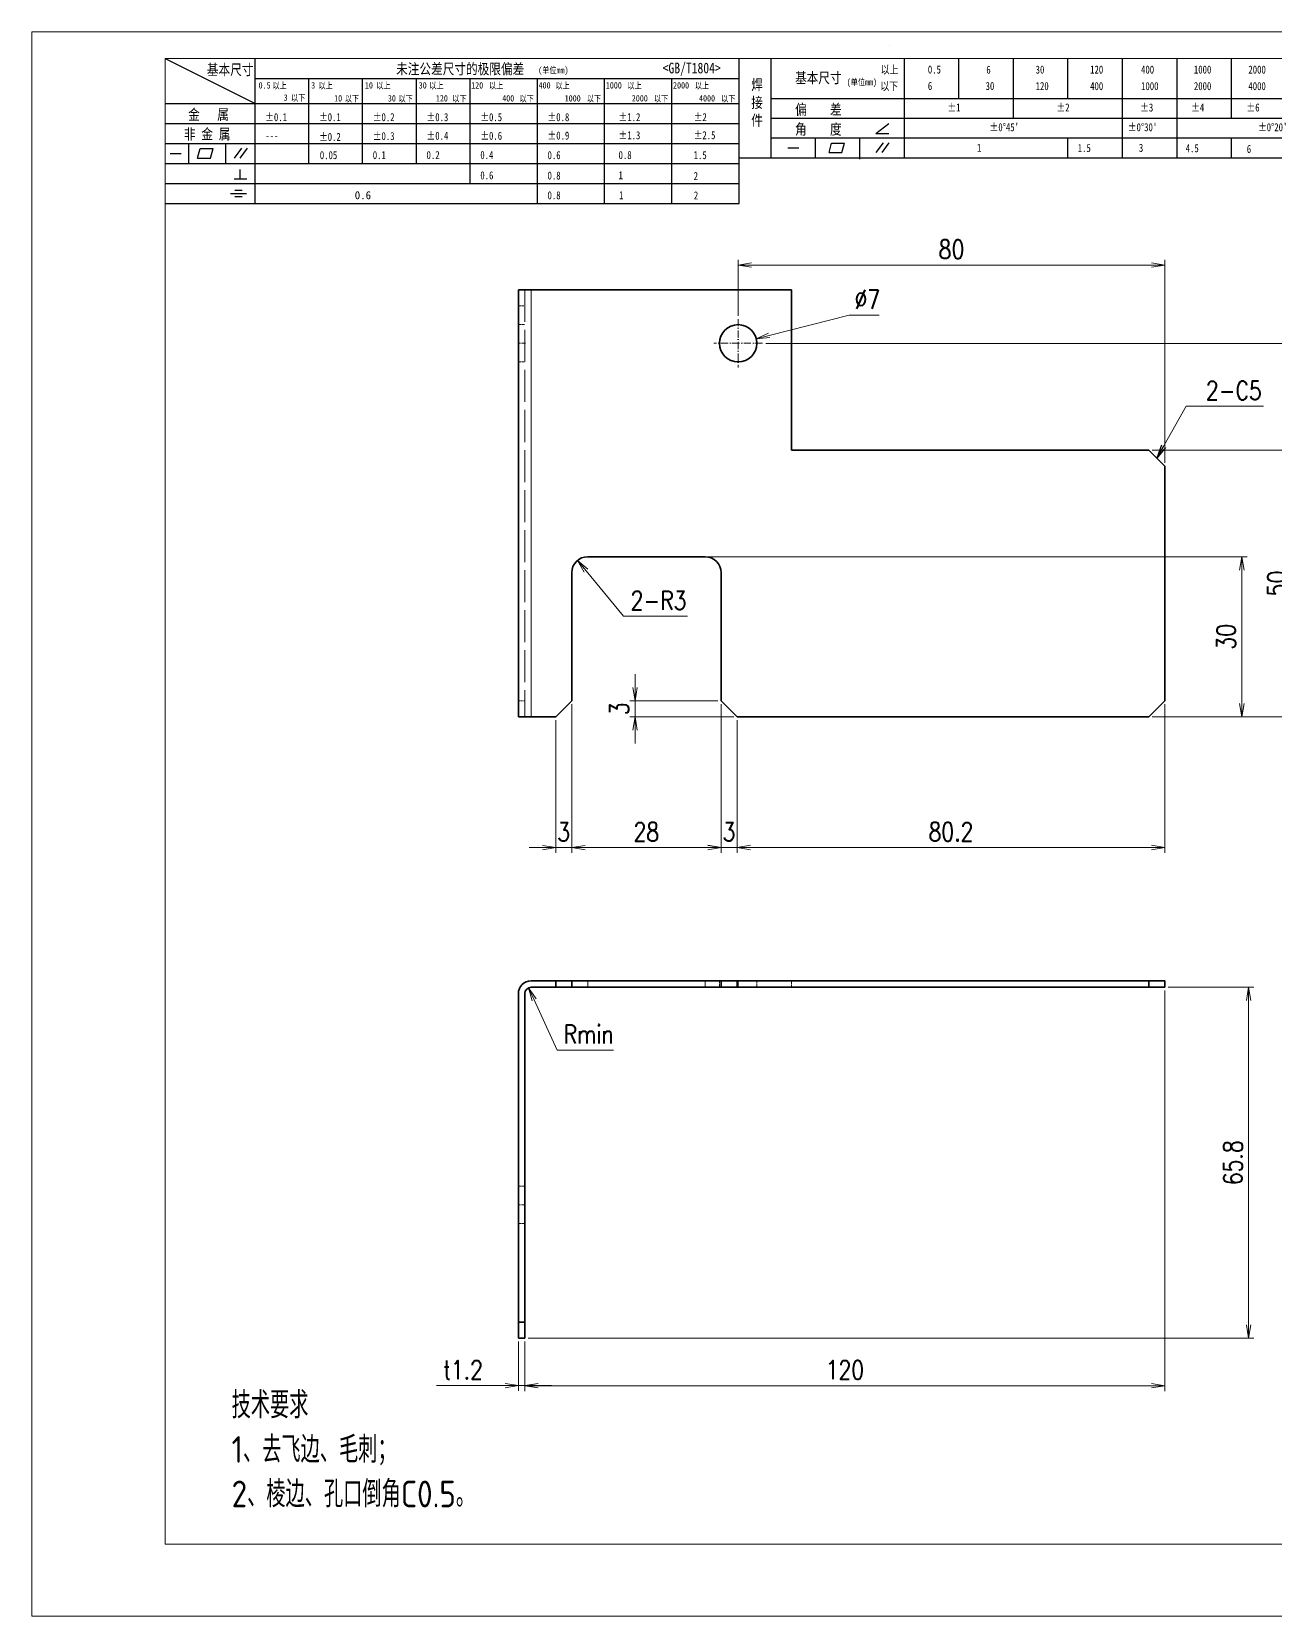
# Model space of a CAD drawing. Header units: millimetres. Extents: x 1333 to 70140, y -42879 to -5704.
# Drawn here: x 69720.3 to 69953.4, y -26173.4 to -25876.4 of the extents above; entities that cross this region are included whole.
import ezdxf

# ---------------------------------------------------------------- set-up
doc = ezdxf.new("R2010")
doc.units = ezdxf.units.MM
doc.header["$LTSCALE"] = 0.5
for name, pattern in [('AM_ISO02W050x2', [3.75, 3, -0.75]), ('AM_ISO08W050x2', [9, 6, -0.75, 1.5, -0.75]), ('DASHDOT', [18.5, 12, -3, 0.5, -3]), ('DASHED', [15, 12, -3])]:
    doc.linetypes.add(name, pattern=pattern)
for name, color, linetype, lineweight in [('CENTER', 2, 'AM_ISO08W050x2', 15), ('HIDDEN', 1, 'AM_ISO02W050x2', 18), ('图框', 7, 'Continuous', 18), ('标注线', 3, 'Continuous', 18), ('粗实线', 7, 'Continuous', 35), ('细实线', 3, 'Continuous', 18)]:
    doc.layers.add(name, color=color, linetype=linetype, lineweight=lineweight)
doc.layers.add('图\\M+19E79\\M+195B6\\M+18E9A', color=7, linetype='Continuous')
doc.layers.add('打印', color=7, linetype='Continuous', lineweight=15, plot=False)
doc.layers.add('打印-禁用', color=7, linetype='Continuous', lineweight=15, plot=False)
doc.styles.add('DIM', font='romans.shx', dxfattribs={"width": 0.8, "bigfont": 'bigfont.shx'})
doc.styles.add('国标', font='simfang.ttf', dxfattribs={"width": 0.8})
doc.styles.add('机械长仿宋', font='gbenor.shx', dxfattribs={"height": 1, "bigfont": 'gbcbig.shx'})
doc.dimstyles.new('DEH 1-1', dxfattribs={"dimtxt": 3.5, "dimasz": 2.5, "dimexe": 1, "dimexo": 0.625, "dimgap": 1.2, "dimtad": 1, "dimtoh": 1, "dimdsep": 46, "dimtxsty": 'DIM', "dimblk": 'OPEN', "dimcen": 0, "dimclrd": 8, "dimclre": 8, "dimclrt": 2, "dimazin": 2, "dimtfac": 0.5, "dimtmove": 0, "dimatfit": 3, "dimldrblk": 'OPEN', "dimfxl": 0, "dimtolj": 2, "dimlwd": 18, "dimlwe": 18, "dimarcsym": 0})
doc.dimstyles.new('DEH 1-1$0', dxfattribs={"dimtxt": 3.5, "dimasz": 2.5, "dimexe": 1, "dimexo": 0.625, "dimgap": 1.2, "dimtad": 1, "dimzin": 9, "dimdsep": 46, "dimtxsty": 'DIM', "dimblk": 'OPEN', "dimcen": 0, "dimclrd": 8, "dimclre": 8, "dimclrt": 2, "dimazin": 2, "dimtfac": 0.5, "dimtmove": 0, "dimatfit": 3, "dimldrblk": 'OPEN', "dimfxl": 0, "dimtolj": 2, "dimlwd": 18, "dimlwe": 18, "dimarcsym": 0})
doc.dimstyles.new('DEH 1-1$3', dxfattribs={"dimtxt": 3.5, "dimasz": 2.5, "dimexe": 1, "dimexo": 0.625, "dimgap": 1.2, "dimtad": 1, "dimtoh": 1, "dimdsep": 46, "dimtxsty": 'DIM', "dimblk": 'OPEN', "dimcen": 0, "dimclrd": 8, "dimclre": 8, "dimclrt": 2, "dimazin": 2, "dimtfac": 0.5, "dimtofl": 0, "dimtmove": 0, "dimatfit": 3, "dimldrblk": 'OPEN', "dimfxl": 0, "dimtolj": 2, "dimlwd": 18, "dimlwe": 18, "dimarcsym": 0})
doc.dimstyles.new('DEH 1-1$4', dxfattribs={"dimtxt": 3.5, "dimasz": 2.5, "dimexe": 1, "dimexo": 0.625, "dimgap": 1.2, "dimtad": 1, "dimtoh": 1, "dimdsep": 46, "dimtxsty": 'DIM', "dimblk": 'OPEN', "dimcen": 0, "dimclrd": 8, "dimclre": 8, "dimclrt": 2, "dimazin": 2, "dimtfac": 0.5, "dimtofl": 0, "dimtmove": 0, "dimatfit": 3, "dimldrblk": 'OPEN', "dimfxl": 0, "dimtolj": 2, "dimlwd": 18, "dimlwe": 18, "dimarcsym": 0})

# ---------------------------------------------------------------- blocks, each defined once
blk = doc.blocks.new('GZDEH零件A3图框V01版')
at = {"layer": '图\\M+19E79\\M+195B6\\M+18E9A', "color": 9}
for p, q in [((2882.490330306904, -1554.461159347744), (2899.370330306905, -1562.921159347744)), ((2899.370330306905, -1581.671159347744), (2899.370330306905, -1554.461159347744)), ((2990.090330306906, -1581.671159347744), (2990.090330306903, -1554.461159347744)), ((2996.08630198659, -1573.080589889736), (2996.08630198659, -1554.461159347743)), ((3021.086271469012, -1561.980568527431), (3021.086271469012, -1554.461159347744)), ((3031.308500472922, -1561.980568527431), (3031.308500472918, -1554.461159347744)), ((3041.530759994403, -1561.980568527431), (3041.530759994403, -1554.461159347744)), ((3051.752958480731, -1561.980568527431), (3051.752958480731, -1554.461159347744)), ((3061.975218002219, -1561.980568527431), (3061.975218002215, -1554.461159347744)), ((3072.197416488543, -1561.980568527431), (3072.197416488543, -1554.461159347744)), ((3082.419645492449, -1561.980568527431), (3082.419645492449, -1554.461159347744)), ((2899.370330306905, -1558.241159347744), (2990.090330306903, -1558.241159347744)), ((2909.450330306903, -1574.171159347744), (2909.450330306903, -1558.241159347744)), ((2919.530330306905, -1574.171159347744), (2919.530330306905, -1558.241159347744)), ((2929.610330306907, -1574.171159347744), (2929.610330306907, -1558.241159347744)), ((2939.690330306905, -1577.921159347744), (2939.690330306905, -1558.241159347744)), ((2952.290330306907, -1581.671159347744), (2952.290330306907, -1558.241159347744)), ((2964.890330306906, -1581.671159347744), (2964.890330306906, -1558.241159347744)), ((2977.490330306904, -1581.671159347744), (2977.490330306904, -1558.241159347744)), ((2996.08630198659, -1561.980568527431), (3113.08630198659, -1561.980568527431)), ((3021.086271469012, -1573.080589889736), (3021.086271469012, -1561.980568527431)), ((3041.530759994403, -1565.680580734463), (3041.530759994403, -1561.980568527431)), ((3061.975218002219, -1573.080589889736), (3061.975218002219, -1561.980568527431)), ((3072.197416488547, -1573.080589889736), (3072.197416488547, -1561.980568527431)), ((3082.419645492449, -1565.680580734463), (3082.419645492449, -1561.980568527431)), ((2882.490330306904, -1562.921159347744), (2990.090330306903, -1562.921159347744)), ((2882.490330306904, -1566.671159347744), (2990.090330306903, -1566.671159347744)), ((2996.08630198659, -1565.680580734463), (3113.086301986594, -1565.680580734463)), ((3015.753751937762, -1568.514123081417), (3018.149931136981, -1566.658302902431)), ((2882.490330306904, -1570.421159347744), (2990.090330306903, -1570.421159347744)), ((2886.918563252901, -1574.121171554775), (2886.918563252901, -1570.421159347744)), ((2893.912891968997, -1574.121171554775), (2893.912891968997, -1570.421159347744)), ((2996.08630198659, -1569.380592941494), (3113.086301986594, -1569.380592941494)), ((3004.419645492449, -1573.080589889736), (3004.419645492449, -1569.380592941494)), ((3006.971159164324, -1572.11718088314), (3007.449308578387, -1570.332756876202)), ((3007.449308578387, -1570.332756876202), (3009.864347640887, -1570.332756876202)), ((3009.386167709246, -1572.11718088314), (3009.864347640887, -1570.332756876202)), ((3012.752958480731, -1573.080589889736), (3012.752958480731, -1569.380592941494)), ((3015.753751937762, -1568.514123081417), (3018.149931136981, -1568.514123081417)), ((3015.810117904559, -1572.11718088314), (3017.147520248309, -1570.26137578413)), ((3016.892667953387, -1572.11718088314), (3018.230070297137, -1570.26137578413)), ((3051.752958480734, -1573.080589889736), (3051.752958480734, -1569.380592941494)), ((3082.419645492453, -1573.080589889736), (3082.419645492453, -1569.48058378622)), ((2883.429769869643, -1572.27116545126), (2885.487844820815, -1572.27116545126)), ((2888.589871750057, -1573.157762130947), (2889.068021164119, -1571.373338302822)), ((2888.589871750057, -1573.157762130947), (2891.004880294979, -1573.157762130947)), ((2889.068021164119, -1571.373338302822), (2891.483060226619, -1571.373338302822)), ((2891.004880294979, -1573.157762130947), (2891.483060226619, -1571.373338302822)), ((2895.516172780608, -1573.157762130947), (2896.853575124358, -1571.301957687588)), ((2896.598722829436, -1573.157762130947), (2897.936125173186, -1571.301957687588)), ((2990.090330306903, -1573.080589889736), (3113.08630198659, -1573.080589889736)), ((2999.262357894793, -1571.23058390543), (3001.320432845965, -1571.23058390543)), ((3006.971159164324, -1572.11718088314), (3009.386167709246, -1572.11718088314)), ((3012.752958480731, -1573.330040886254), (3012.752958480731, -1573.080589889736)), ((2882.490330306904, -1574.171159347744), (2990.090330306903, -1574.171159347744)), ((2895.417608032443, -1577.054102285479), (2897.813787231662, -1577.054102285479)), ((2896.583471069553, -1577.054102285479), (2896.583471069553, -1575.281504018877)), ((2882.490330306904, -1577.921159347744), (2990.090330306903, -1577.921159347744)), ((2894.78710928233, -1579.77116545126), (2897.773132231549, -1579.77116545126)), ((2895.57226553233, -1579.171159347744), (2896.916595366314, -1579.171159347744)), ((2882.490330306904, -1581.671159347744), (2990.090330306903, -1581.671159347744)), ((2895.57226553233, -1580.371156295986), (2896.928466704205, -1580.371156295986))]:
    blk.add_line(p, q, dxfattribs=at)
at = {"layer": '图框', "linetype": 'Continuous'}
for p, q in [((3272.490324539587, -1554.461156457251), (2882.49032453958, -1554.46115645725)), ((2882.490330306904, -1554.461159347744), (2882.49032453958, -1832.961156457251)), ((2882.49032453958, -1832.961156457249), (3272.490324539587, -1832.961156457249))]:
    blk.add_line(p, q, dxfattribs=at)
at = {"layer": '打印-禁用', "linetype": 'Continuous'}
for p, q in [((2857.490324539584, -1549.461156354629), (2857.490324466406, -1846.461156354625)), ((3277.490324539584, -1549.461156457251), (2857.490324539584, -1549.461156354629)), ((2857.49032453958, -1846.461156354625), (3277.490324539584, -1846.461156457247))]:
    blk.add_line(p, q, dxfattribs=at)
at = {"layer": '图\\M+19E79\\M+195B6\\M+18E9A', "color": 9, "style": '国标', "width": 0.8}
for s, height, p in [('基本尺寸', 2, (2890.328815306351, -1557.582267726211)), ('未注公差尺寸的极限偏差', 2, (2925.811060702104, -1557.438977404649)), ('<GB/T1804>', 2, (2975.775935913662, -1557.26717644069)), ('以上', 1.5, (3016.641050958784, -1557.33491820865)), ('0.5', 1.5, (3025.487387982121, -1557.302250930815)), ('6', 1.5, (3036.448101288424, -1557.336222590508)), ('30', 1.5, (3045.691308758316, -1557.312654536691)), ('120', 1.5, (3055.913507244644, -1557.312654536691)), ('400', 1.5, (3065.456107331407, -1557.312654536691)), ('1000', 1.5, (3075.359882652767, -1557.312654536691)), ('2000', 1.5, (3085.573410532586, -1557.312654536691)), ('30', 1.2, (2930.044620542958, -1560.112837572991)), ('基本尺寸', 2, (3000.597403151049, -1559.097534617712)), ('以下', 1.5, (3016.580386452904, -1560.429123820334)), ('6', 1.5, (3025.487387982121, -1560.377374610819)), ('30', 1.5, (3036.310782136254, -1560.387987805075)), ('120', 1.5, (3045.691308758316, -1560.405555341552)), ('400', 1.5, (3055.913507244644, -1560.405555341552)), ('1000', 1.5, (3065.456107331407, -1560.405555341552)), ('2000', 1.5, (3075.359882652767, -1560.405555341552)), ('4000', 1.5, (3085.573410532586, -1560.405555341552)), ('金   属', 2, (2886.82359571919, -1565.983459634282)), ('±0.1', 1.5, (2901.271906840968, -1566.228011083935)), ('±0.1', 1.5, (2911.35190684097, -1566.228011083935)), ('±0.2', 1.5, (2921.431906840968, -1566.228011083935)), ('±0.3', 1.5, (2931.511906840969, -1566.228011083935)), ('±0.5', 1.5, (2941.591906840968, -1566.228011083935)), ('±0.8', 1.5, (2954.191906840966, -1566.228011083935)), ('±1.2', 1.5, (2967.508654515517, -1566.228011083935)), ('±2', 1.5, (2981.583647392534, -1566.228011083936)), ('偏    差', 2, (3000.597403151049, -1565.042868813968)), ('±1', 1.5, (3029.161515621618, -1564.417240535743)), ('±2', 1.5, (3049.60597362943, -1564.417240535742)), ('±3', 1.5, (3065.295146441778, -1564.417240535742)), ('±4', 1.5, (3074.850449363286, -1564.417240535742)), ('±6', 1.5, (3085.221904320748, -1564.417240535742)), ('非 金 属', 2, (2886.022692051771, -1569.64605046383)), ('±0.3', 1.5, (2921.431906840971, -1569.772852963601)), ('±0.4', 1.5, (2931.511906840969, -1569.712916373081)), ('±0.6', 1.5, (2941.591906840968, -1569.711209063033)), ('±0.9', 1.5, (2954.19190684097, -1569.678931492766)), ('±1.3', 1.5, (2967.508654515517, -1569.621838925283)), ('±2.5', 1.5, (2981.583647392534, -1569.608232724738)), ('角    度', 2, (3000.597403151049, -1568.742881020999)), ("±0%%D45'", 1.5, (3037.064808292693, -1568.117252742774)), ("±0%%D30'", 1.5, (3062.97965333924, -1568.117252742774)), ("±0%%D20'", 1.5, (3087.375527735898, -1568.117252742774)), ('---', 1.5, (2901.271906840968, -1569.650728762227)), ('±0.2', 1.5, (2911.35190684097, -1569.922207490577)), ('1', 1.5, (3034.690896366603, -1571.977227620833)), ('1.5', 1.5, (3053.586160038481, -1572.012352399581)), ('3', 1.5, (3065.052529667388, -1571.978684910486)), ('4.5', 1.5, (3073.823769901763, -1572.051168808343)), ('6', 1.5, (3085.276101444731, -1572.192038902643)), ('0.1', 1.5, (2921.431906840968, -1573.342616638393)), ('0.2', 1.5, (2931.511906840969, -1573.329524597378)), ('0.4', 1.5, (2941.591906840968, -1573.329524597378)), ('0.6', 1.5, (2954.191906840966, -1573.350368103237)), ('0.8', 1.5, (2967.508654515517, -1573.332698425503)), ('1.5', 1.5, (2981.583647392534, -1573.340694030971)), ('0.6', 1.5, (2941.591906840968, -1577.136039119102)), ('0.8', 1.5, (2954.191906840966, -1577.16585479293)), ('1', 1.5, (2967.508654515517, -1577.116629939414)), ('2', 1.5, (2981.583647392534, -1577.260245662071)), ('0.8', 1.5, (2954.191906840966, -1580.871441444607)), ('1', 1.5, (2967.588228328514, -1580.856457313747)), ('2', 1.5, (2981.624874891495, -1580.89075907156))]:
    blk.add_text(s, height=height, dxfattribs=at).set_placement(p)
at = {"layer": '图\\M+19E79\\M+195B6\\M+18E9A', "color": 9, "lineweight": 15, "style": '国标', "width": 0.8}
for s, p in [('(单位mm)', (2952.440524387301, -1557.271621520361)), ('0.5', (2900.032615026015, -1560.11283757299)), ('以上', (2902.635600345769, -1560.16304927731)), ('3', (2909.884620542958, -1560.112837572991)), ('以上', (2911.252380892576, -1560.16304927731)), ('10', (2919.964620542956, -1560.112837572991)), ('以上', (2922.086323882228, -1560.16304927731)), ('以上', (2932.02136697985, -1560.16304927731)), ('120', (2939.884365411173, -1560.112837572991)), ('以上', (2943.211015690944, -1560.16304927731)), ('400', (2952.518234299674, -1560.112837572991)), ('以上', (2955.680019767464, -1560.16304927731)), ('1000', (2965.118488441592, -1560.112837572991)), ('以上', (2969.164457388713, -1560.16304927731)), ('2000', (2977.718488441595, -1560.112837572991)), ('以上', (2981.798678914482, -1560.16304927731)), ('(单位mm)', (3010.273455713836, -1559.50625007592)), ('3', (2904.728869178176, -1562.40580792324)), ('以下', (2906.096629527794, -1562.45601962756)), ('10', (2914.187200406301, -1562.544315752409)), ('以下', (2916.176629527796, -1562.594527456728)), ('30', (2924.267200406299, -1562.544315752409)), ('以下', (2926.256629527794, -1562.594527456728)), ('120', (2933.26161941763, -1562.544315752409)), ('以下', (2936.336629527792, -1562.594527456728)), ('400', (2945.700637884776, -1562.544315752409)), ('以下', (2948.936629527794, -1562.594527456728)), ('1000', (2957.407731408475, -1562.544315752409)), ('以下', (2961.536629527793, -1562.594527456728)), ('2000', (2969.990826539466, -1562.544315752409)), ('以下', (2974.136629527795, -1562.594527456728)), ('4000', (2982.590826539465, -1562.544315752409)), ('以下', (2986.736629527793, -1562.594527456728))]:
    blk.add_text(s, height=1.2, dxfattribs=at).set_placement(p)
at = {"layer": '图\\M+19E79\\M+195B6\\M+18E9A', "color": 9, "lineweight": 13, "style": '国标'}
blk.add_text('0.6', height=1.5, dxfattribs=at).set_placement((2918.051391097921, -1580.854900917263))
at = {"layer": '图\\M+19E79\\M+195B6\\M+18E9A', "color": 9, "style": '国标'}
for s, insert, char_height, width, attachment_point in [('焊\\P接\\P件', (2992.385465234187, -1558.408977275802), 2, 3.187678274829523, 1), ('0.05', (2911.505741717297, -1573.373098513154), 1.5, 5.198185591110814, 7)]:
    blk.add_mtext(s, dxfattribs=dict(at, insert=insert, char_height=char_height, width=width, attachment_point=attachment_point))
blk = doc.blocks.new('DEH A3')
at = {"layer": '图框'}
blk.add_blockref('GZDEH零件A3图框V01版', (-2857.490324466406, 1846.461157083574), dxfattribs=at)
blk = doc.blocks.new('_Open')
at = {"color": 0, "linetype": 'ByBlock', "lineweight": -2}
for p, q in [((-1, 0.1666666666666667), (0, 0)), ((-1, -0.1666666666666667), (0, 0)), ((0, 0), (-1, 0))]:
    blk.add_line(p, q, dxfattribs=at)
blk = doc.blocks.new('*D66')
at = {"layer": 'Defpoints', "color": 0, "transparency": 16777216}
for p in [(69811.48855362, -26121.28313535212), (69812.68855362001, -26121.28313550888), (69812.68855362001, -26130.15504649949)]:
    blk.add_point(p, dxfattribs=at)
at = {"layer": '标注线', "color": 8, "lineweight": 18, "transparency": 16777216}
for p, q in [((69811.48514128542, -26121.91725490447), (69811.4851400775, -26131.16416605185)), ((69812.68514128543, -26121.917255218), (69812.6851400775, -26131.1641662086)), ((69808.98514020813, -26130.16416572527), (69796.11622134573, -26130.16416404418)), ((69812.68514020814, -26130.1641662086), (69811.48514020813, -26130.16416605185)), ((69815.18514020814, -26130.16416653518), (69817.68514020814, -26130.16416686176))]:
    blk.add_line(p, q, dxfattribs=at)
at = {"layer": '标注线', "color": 8, "lineweight": 18, "transparency": 16777216, "xscale": 2.5, "yscale": 2.5, "zscale": 2.5}
for p, rotation in [((69811.48514020813, -26130.16416605185), 359.9999925153885), ((69812.68514020814, -26130.1641662086), 179.9999925153884)]:
    blk.add_blockref('_Open', p, dxfattribs=dict(at, rotation=rotation))
at = {"layer": '标注线', "color": 2, "transparency": 16777216, "insert": (69801.11622173109, -26127.21416469734), "char_height": 3.5, "attachment_point": 5, "rotation": 359.99999251538844, "style": 'DIM'}
blk.add_mtext('\\A2;{\\Fromans,bigfont|c134;t}1.2', dxfattribs=at)
blk = doc.blocks.new('*D67')
at = {"layer": 'Defpoints', "color": 0, "transparency": 16777216}
for p in [(69932.68856221554, -26055.48315118456), (69812.68855361998, -26121.28313550887), (69932.68856221554, -26130.16294959989)]:
    blk.add_point(p, dxfattribs=at)
at = {"layer": '标注线', "color": 8, "lineweight": 18, "transparency": 16777216}
for p, q in [((69932.68515847648, -26056.11728656941), (69932.685148672, -26131.17208498474)), ((69812.6851412854, -26121.91725521799), (69812.68514007644, -26131.172069309)), ((69815.18514020708, -26130.17206963558), (69930.18514880263, -26130.17208465816))]:
    blk.add_line(p, q, dxfattribs=at)
at = {"layer": '标注线', "color": 8, "lineweight": 18, "transparency": 16777216, "xscale": 2.5, "yscale": 2.5, "zscale": 2.5}
for p, rotation in [((69812.68514020708, -26130.172069309), 179.9999925153884), ((69932.68514880263, -26130.17208498474), 359.9999925153885)]:
    blk.add_blockref('_Open', p, dxfattribs=dict(at, rotation=rotation))
at = {"layer": '标注线', "color": 2, "transparency": 16777216, "insert": (69872.68514489022, -26127.22207714687), "char_height": 3.5, "attachment_point": 5, "rotation": 359.99999251538844, "style": 'DIM'}
blk.add_mtext('\\A2;120', dxfattribs=at)
blk = doc.blocks.new('*D68')
at = {"layer": 'Defpoints', "color": 0, "transparency": 16777216}
for p in [(69932.68856221554, -26055.48315118456), (69948.3842790275, -26055.48315118456), (69812.68855361998, -26121.28313550887)]:
    blk.add_point(p, dxfattribs=at)
at = {"layer": '标注线', "color": 8, "lineweight": 18, "transparency": 16777216}
for p, q in [((69933.31015855813, -26055.49228665104), (69949.38087537009, -26055.49228875037)), ((69948.38086710114, -26118.79227294405), (69948.38087504351, -26057.99228861974)), ((69813.31014136705, -26121.29225529962), (69949.38086677456, -26121.29227307469))]:
    blk.add_line(p, q, dxfattribs=at)
at = {"layer": '标注线', "color": 8, "lineweight": 18, "transparency": 16777216, "xscale": 2.5, "yscale": 2.5, "zscale": 2.5}
for p, rotation in [((69948.38087537009, -26055.49228861974), 89.99999251538844), ((69948.38086677456, -26121.29227294405), 269.9999925153884)]:
    blk.add_blockref('_Open', p, dxfattribs=dict(at, rotation=rotation))
at = {"layer": '标注线', "color": 2, "transparency": 16777216, "insert": (69945.43087107233, -26088.39228039654), "char_height": 3.5, "attachment_point": 5, "rotation": 89.99999251538844, "style": 'DIM'}
blk.add_mtext('\\A2;65.8', dxfattribs=at)
blk = doc.blocks.new('*D69')
at = {"layer": 'Defpoints', "color": 0, "transparency": 16777216}
for p in [(69813.38404649752, -26055.59434548911), (69813.88856205883, -26056.68313566562)]:
    blk.add_point(p, dxfattribs=at)
at = {"layer": '标注线', "color": 8, "lineweight": 18, "transparency": 16777216}
for p, q in [((69818.78130307661, -26067.25858218301), (69814.43171661528, -26057.87177829408)), ((69829.31463640995, -26067.25858355899), (69818.78130307661, -26067.25858218301))]:
    blk.add_line(p, q, dxfattribs=at)
at = {"layer": '标注线', "color": 8, "lineweight": 18, "transparency": 16777216, "xscale": 2.5, "yscale": 2.5, "zscale": 2.5, "rotation": 114.8617075887028}
blk.add_blockref('_Open', (69813.38064282559, -26055.60346528909), dxfattribs=at)
at = {"layer": '标注线', "color": 2, "transparency": 16777216, "insert": (69824.64797012864, -26064.30858294937), "char_height": 3.5, "attachment_point": 5, "rotation": 359.99999251538844, "style": 'DIM'}
blk.add_mtext('\\A2;{\\Fromans,bigfont|c134;Rmin}', dxfattribs=at)
blk = doc.blocks.new('*D73')
at = {"layer": 'Defpoints', "color": 0, "transparency": 16777216}
for p in [(69929.68857536741, -25954.80318814214), (69956.63655232126, -25954.80318814214), (69929.68856883587, -26004.80318814214)]:
    blk.add_point(p, dxfattribs=at)
at = {"layer": '标注线', "color": 8, "lineweight": 18, "transparency": 16777216}
for p, q in [((69930.31018486194, -25954.81232321673), (69957.63316181579, -25954.81232678596)), ((69956.6331556108, -26002.31232665533), (69956.63316148921, -25957.31232665533)), ((69930.31017179885, -26004.81232321673), (69957.63315528423, -26004.81232678596))]:
    blk.add_line(p, q, dxfattribs=at)
at = {"layer": '标注线', "color": 8, "lineweight": 18, "transparency": 16777216, "xscale": 2.5, "yscale": 2.5, "zscale": 2.5}
for p, rotation in [((69956.63316181579, -25954.81232665533), 89.99999251538844), ((69956.63315528423, -26004.81232665533), 269.9999925153884)]:
    blk.add_blockref('_Open', p, dxfattribs=dict(at, rotation=rotation))
at = {"layer": '标注线', "color": 2, "transparency": 16777216, "insert": (69953.68315855002, -25979.81232626997), "char_height": 3.5, "attachment_point": 5, "rotation": 89.99999251538844, "style": 'DIM'}
blk.add_mtext('\\A2;50', dxfattribs=at)
blk = doc.blocks.new('*D74')
at = {"layer": 'Defpoints', "color": 0, "transparency": 16777216}
for p in [(69932.68856922776, -26001.80318853404), (69852.48856883589, -26004.80317805745), (69932.68856922776, -26029.28415491018)]:
    blk.add_point(p, dxfattribs=at)
at = {"layer": '标注线', "color": 8, "lineweight": 18, "transparency": 16777216}
for p, q in [((69932.68517250098, -26002.43732391888), (69932.68516886212, -26030.29329029503)), ((69852.48517171723, -26005.43730296569), (69852.48516847026, -26030.29327981842)), ((69854.98516860089, -26029.29328014499), (69930.18516899276, -26029.29328996845))]:
    blk.add_line(p, q, dxfattribs=at)
at = {"layer": '标注线', "color": 8, "lineweight": 18, "transparency": 16777216, "xscale": 2.5, "yscale": 2.5, "zscale": 2.5}
for p, rotation in [((69852.48516860089, -26029.29327981842), 179.9999925153884), ((69932.68516899276, -26029.29329029503), 359.9999925153885)]:
    blk.add_blockref('_Open', p, dxfattribs=dict(at, rotation=rotation))
at = {"layer": '标注线', "color": 2, "transparency": 16777216, "insert": (69892.58516918219, -26026.34328505672), "char_height": 3.5, "attachment_point": 5, "rotation": 359.99999251538844, "style": 'DIM'}
blk.add_mtext('\\A2;80.2', dxfattribs=at)
blk = doc.blocks.new('*D75')
at = {"layer": 'Defpoints', "color": 0, "transparency": 16777216}
for p in [(69849.48856922775, -26001.80317766556), (69852.48856883589, -26004.80317805745), (69852.48856883589, -26029.29997131329)]:
    blk.add_point(p, dxfattribs=at)
at = {"layer": '标注线', "color": 8, "lineweight": 18, "transparency": 16777216}
for p, q in [((69849.48517250096, -26002.4373021819), (69849.48516886005, -26030.30909582963)), ((69852.48517171723, -26005.43730296569), (69852.48516846819, -26030.30909622152)), ((69846.98516899068, -26029.30909550305), (69844.48516899068, -26029.30909517648)), ((69849.48516899068, -26029.30909582963), (69852.48516859883, -26029.30909622152)), ((69854.98516859883, -26029.3090965481), (69857.48516859883, -26029.30909687468))]:
    blk.add_line(p, q, dxfattribs=at)
at = {"layer": '标注线', "color": 8, "lineweight": 18, "transparency": 16777216, "xscale": 2.5, "yscale": 2.5, "zscale": 2.5}
for p, rotation in [((69849.48516899068, -26029.30909582963), 359.9999925153885), ((69852.48516859883, -26029.30909622152), 179.9999925153884)]:
    blk.add_blockref('_Open', p, dxfattribs=dict(at, rotation=rotation))
at = {"layer": '标注线', "color": 2, "transparency": 16777216, "insert": (69850.98516918012, -26026.35909602558), "char_height": 3.5, "attachment_point": 5, "rotation": 359.99999251538844, "style": 'DIM'}
blk.add_mtext('\\A2;3', dxfattribs=at)
blk = doc.blocks.new('*D76')
at = {"layer": 'Defpoints', "color": 0, "transparency": 16777216}
for p in [(69821.48856922777, -26001.8031740079), (69849.48856922775, -26001.80317766556), (69821.48856922777, -26029.30787922092)]:
    blk.add_point(p, dxfattribs=at)
at = {"layer": '标注线', "color": 8, "lineweight": 18, "transparency": 16777216}
for p, q in [((69821.485172501, -26002.43729486657), (69821.48516885904, -26030.31700007959)), ((69849.48517250096, -26002.4373021819), (69849.48516885901, -26030.31700373726)), ((69846.98516898965, -26029.31700341068), (69823.98516898968, -26029.31700040617))]:
    blk.add_line(p, q, dxfattribs=at)
at = {"layer": '标注线', "color": 8, "lineweight": 18, "transparency": 16777216, "xscale": 2.5, "yscale": 2.5, "zscale": 2.5}
for p, rotation in [((69821.48516898968, -26029.31700007959), 179.9999925153884), ((69849.48516898965, -26029.31700373726), 359.9999925153885)]:
    blk.add_blockref('_Open', p, dxfattribs=dict(at, rotation=rotation))
at = {"layer": '标注线', "color": 2, "transparency": 16777216, "insert": (69835.48516937502, -26026.36700190843), "char_height": 3.5, "attachment_point": 5, "rotation": 359.99999251538844, "style": 'DIM'}
blk.add_mtext('\\A2;28', dxfattribs=at)
blk = doc.blocks.new('*D77')
at = {"layer": 'Defpoints', "color": 0, "transparency": 16777216}
for p in [(69821.48856922775, -26001.8031740079), (69818.48856883589, -26004.80317361601), (69821.48856922775, -26029.32368752541)]:
    blk.add_point(p, dxfattribs=at)
at = {"layer": '标注线', "color": 8, "lineweight": 18, "transparency": 16777216}
for p, q in [((69821.48517250096, -26002.43729486657), (69821.48516885695, -26030.33280838408)), ((69818.48517171723, -26005.43729408278), (69818.4851684651, -26030.33280799218)), ((69815.98516859573, -26029.33280766561), (69813.48516859573, -26029.33280733903)), ((69818.48516859573, -26029.33280799218), (69821.48516898758, -26029.33280838408)), ((69823.98516898758, -26029.33280871066), (69826.48516898758, -26029.33280903723))]:
    blk.add_line(p, q, dxfattribs=at)
at = {"layer": '标注线', "color": 8, "lineweight": 18, "transparency": 16777216, "xscale": 2.5, "yscale": 2.5, "zscale": 2.5}
for p, rotation in [((69818.48516859573, -26029.33280799218), 359.9999925153885), ((69821.48516898758, -26029.33280838408), 179.9999925153884)]:
    blk.add_blockref('_Open', p, dxfattribs=dict(at, rotation=rotation))
at = {"layer": '标注线', "color": 2, "transparency": 16777216, "insert": (69819.98516917702, -26026.38280818813), "char_height": 3.5, "attachment_point": 5, "rotation": 359.99999251538844, "style": 'DIM'}
blk.add_mtext('\\A2;3', dxfattribs=at)
blk = doc.blocks.new('*D78')
at = {"layer": 'Defpoints', "color": 0, "transparency": 16777216}
for p in [(69846.4885727548, -25974.80317727366), (69929.68856883587, -26004.80318814214), (69947.10822158155, -26004.80318814214)]:
    blk.add_point(p, dxfattribs=at)
at = {"layer": '标注线', "color": 8, "lineweight": 18, "transparency": 16777216}
for p, q in [((69847.1101796367, -25974.81230147974), (69948.10482846346, -25974.81231467278)), ((69947.10482813689, -25977.31231454215), (69947.1048248711, -26002.31232541063)), ((69930.31017179885, -26004.81232321673), (69948.10482454453, -26004.81232554126))]:
    blk.add_line(p, q, dxfattribs=at)
at = {"layer": '标注线', "color": 8, "lineweight": 18, "transparency": 16777216, "xscale": 2.5, "yscale": 2.5, "zscale": 2.5}
for p, rotation in [((69947.10482846346, -25974.81231454215), 89.99999251538844), ((69947.10482454453, -26004.81232541063), 269.9999925153884)]:
    blk.add_blockref('_Open', p, dxfattribs=dict(at, rotation=rotation))
at = {"layer": '标注线', "color": 2, "transparency": 16777216, "insert": (69944.154826504, -25989.81231959103), "char_height": 3.5, "attachment_point": 5, "rotation": 89.99999251538844, "style": 'DIM'}
blk.add_mtext('\\A2;30', dxfattribs=at)
blk = doc.blocks.new('*D79')
at = {"layer": 'Defpoints', "color": 0, "transparency": 16777216}
for p in [(69822.58245175732, -25975.48655957705), (69824.48857236293, -25977.80317439979)]:
    blk.add_point(p, dxfattribs=at)
at = {"layer": '标注线', "color": 8, "lineweight": 18, "transparency": 16777216}
for p, q in [((69831.16266085753, -25985.92781460739), (69824.16749213576, -25977.4261931384)), ((69843.16266085753, -25985.92781617496), (69831.16266085753, -25985.92781460739))]:
    blk.add_line(p, q, dxfattribs=at)
at = {"layer": '标注线', "color": 8, "lineweight": 18, "transparency": 16777216, "xscale": 2.5, "yscale": 2.5, "zscale": 2.5, "rotation": 129.4476868979782}
blk.add_blockref('_Open', (69822.57905854996, -25975.49568057861), dxfattribs=at)
at = {"layer": '标注线', "color": 2, "transparency": 16777216, "insert": (69837.76266124289, -25982.97781546955), "char_height": 3.5, "attachment_point": 5, "rotation": 359.99999251538844, "style": 'DIM'}
blk.add_mtext('\\A2;{\\Fromans,bigfont|c134;2-}R3', dxfattribs=at)
blk = doc.blocks.new('*D80')
at = {"layer": 'Defpoints', "color": 0, "transparency": 16777216}
for p in [(69849.48856922775, -26001.80317766556), (69833.3565161408, -26004.80317805745), (69852.48856883589, -26004.80317805745)]:
    blk.add_point(p, dxfattribs=at)
at = {"layer": '标注线', "color": 8, "lineweight": 18, "transparency": 16777216}
for p, q in [((69833.35311982225, -25999.31230007454), (69833.35312014882, -25996.81230007454)), ((69848.86017258262, -26001.81230210024), (69832.35311949567, -26001.8122999439)), ((69833.35311949567, -26001.81230007454), (69833.35311910378, -26004.81230046643)), ((69851.86017179886, -26004.81230288403), (69832.35311910378, -26004.8123003358)), ((69833.3531187772, -26007.31230046643), (69833.35311845063, -26009.81230046643))]:
    blk.add_line(p, q, dxfattribs=at)
at = {"layer": '标注线', "color": 8, "lineweight": 18, "transparency": 16777216, "xscale": 2.5, "yscale": 2.5, "zscale": 2.5}
for p, rotation in [((69833.35311949567, -26001.81230007454), 269.9999925153884), ((69833.35311910378, -26004.81230046643), 89.99999251538844)]:
    blk.add_blockref('_Open', p, dxfattribs=dict(at, rotation=rotation))
at = {"layer": '标注线', "color": 2, "transparency": 16777216, "insert": (69830.40311929972, -26003.31229988512), "char_height": 3.5, "attachment_point": 5, "rotation": 89.99999251538844, "style": 'DIM'}
blk.add_mtext('\\A2;3', dxfattribs=at)
blk = doc.blocks.new('*D81')
at = {"layer": 'Defpoints', "color": 0, "transparency": 16777216}
for p in [(69857.23856656146, -25934.80317905941), (69967.00079315598, -25934.80317905941), (69929.68856883587, -26004.80318814214)]:
    blk.add_point(p, dxfattribs=at)
at = {"layer": '标注线', "color": 8, "lineweight": 18, "transparency": 16777216}
for p, q in [((69857.8601786686, -25934.81230466977), (69967.99740526313, -25934.81231905712)), ((69966.99739644553, -26002.31232800922), (69966.99740493656, -25937.31231892648)), ((69930.31017179885, -26004.81232321673), (69967.99739611895, -26004.81232813985))]:
    blk.add_line(p, q, dxfattribs=at)
at = {"layer": '标注线', "color": 8, "lineweight": 18, "transparency": 16777216, "xscale": 2.5, "yscale": 2.5, "zscale": 2.5}
for p, rotation in [((69966.99740526313, -25934.81231892648), 89.99999251538844), ((69966.99739611895, -26004.81232800922), 269.9999925153884)]:
    blk.add_blockref('_Open', p, dxfattribs=dict(at, rotation=rotation))
at = {"layer": '标注线', "color": 2, "transparency": 16777216, "insert": (69964.04740069105, -25969.8123230825), "char_height": 3.5, "attachment_point": 5, "rotation": 89.99999251538844, "style": 'DIM'}
blk.add_mtext('\\A2;70', dxfattribs=at)
blk = doc.blocks.new('*D82')
at = {"layer": 'Defpoints', "color": 0, "transparency": 16777216}
for p in [(69852.68857936288, -25920.12282834186), (69852.68857936288, -25930.25317732064), (69932.68857497553, -25957.80318853403)]:
    blk.add_point(p, dxfattribs=at)
at = {"layer": '标注线', "color": 8, "lineweight": 18, "transparency": 16777216}
for p, q in [((69852.68519214605, -25929.637302255), (69852.68519351837, -25919.13195327622)), ((69932.68518415981, -25957.18732391888), (69932.68518913102, -25919.1319637267)), ((69930.18518900039, -25920.13196340013), (69855.18519338773, -25920.13195360279))]:
    blk.add_line(p, q, dxfattribs=at)
at = {"layer": '标注线', "color": 8, "lineweight": 18, "transparency": 16777216, "xscale": 2.5, "yscale": 2.5, "zscale": 2.5}
for p, rotation in [((69852.68519338773, -25920.13195327622), 179.9999925153884), ((69932.68518900039, -25920.1319637267), 359.9999925153885)]:
    blk.add_blockref('_Open', p, dxfattribs=dict(at, rotation=rotation))
at = {"layer": '标注线', "color": 2, "transparency": 16777216, "insert": (69892.68519157943, -25917.18195850146), "char_height": 3.5, "attachment_point": 5, "rotation": 359.99999251538844, "style": 'DIM'}
blk.add_mtext('\\A2;80', dxfattribs=at)
blk = doc.blocks.new('*D83')
at = {"layer": 'Defpoints', "color": 0, "transparency": 16777216}
for p in [(69856.080386674, -25933.93967719568), (69849.29676928604, -25935.66667897147)]:
    blk.add_point(p, dxfattribs=at)
at = {"layer": '标注线', "color": 8, "lineweight": 18, "transparency": 16777216}
for p, q in [((69873.50797641737, -25929.51115360692), (69858.49971947024, -25933.33201654111)), ((69879.10797641738, -25929.51115433846), (69873.50797641737, -25929.51115360692))]:
    blk.add_line(p, q, dxfattribs=at)
at = {"layer": '标注线', "color": 8, "lineweight": 18, "transparency": 16777216, "xscale": 2.5, "yscale": 2.5, "zscale": 2.5, "rotation": 194.2831728592262}
blk.add_blockref('_Open', (69856.07699889396, -25933.94880257312), dxfattribs=at)
at = {"layer": '标注线', "color": 2, "transparency": 16777216, "insert": (69876.90797680273, -25926.56115405106), "char_height": 3.5, "attachment_point": 5, "rotation": 359.99999251538844, "style": 'DIM'}
blk.add_mtext('\\A2;∅7', dxfattribs=at)

msp = doc.modelspace()

# ---------------------------------------------------------------- linework, layer by layer
at = {"layer": 'CENTER', "linetype": 'DASHDOT', "lineweight": 13, "ltscale": 0.227500057220459}
msp.add_line((69852.68857936288, -25930.25317732063), (69852.68857817413, -25939.35317960945), dxfattribs=at)
at = {"layer": 'CENTER', "linetype": 'DASHDOT', "lineweight": 13, "ltscale": 0.03600006103515625}
for p, q in [((69811.3685714443, -25934.80317306738), (69812.8085738857, -25934.80317325548)), ((69811.36855035005, -26096.28302955872), (69812.80855279145, -26096.28302974683))]:
    msp.add_line(p, q, dxfattribs=at)
at = {"layer": 'CENTER', "linetype": 'DASHDOT', "lineweight": 13, "ltscale": 0.2274993896484375}
msp.add_line((69857.23856656149, -25934.80317905941), (69848.13859097555, -25934.80317787067), dxfattribs=at)
at = {"layer": 'CENTER', "linetype": 'DASHDOT', "lineweight": 13, "ltscale": 0.0360107421875}
msp.add_line((69852.68856317643, -26054.16316190951), (69852.68856298825, -26055.60359159701), dxfattribs=at)
at = {"layer": 'HIDDEN', "linetype": 'DASHED', "lineweight": 13}
for p, q in [((69812.68857928633, -25924.80317285834), (69812.68856883587, -26004.80317285835)), ((69813.88857928634, -25924.8031730151), (69813.88856883589, -26004.80317301511))]:
    msp.add_line(p, q, dxfattribs=at)
at = {"layer": 'HIDDEN', "linetype": 'DASHED', "lineweight": 13, "ltscale": 0.02999999999992724}
for p, q in [((69811.48857889444, -25927.80317270159), (69812.68857889445, -25927.80317285834)), ((69811.48857843725, -25931.30317270424), (69812.68857843723, -25931.30317286099)), ((69811.48857752283, -25938.30317269894), (69812.68857752281, -25938.3031728557)), ((69812.68856922776, -26001.80317285835), (69811.48856922777, -26001.80317270159)), ((69811.488557343, -26092.78313535375), (69812.68855734298, -26092.78313551051)), ((69811.48855642858, -26099.78313535048), (69812.68855642856, -26099.78313550723)), ((69811.48855401191, -26118.28313535212), (69812.6885540119, -26118.28313550887))]:
    msp.add_line(p, q, dxfattribs=at)
at = {"layer": 'HIDDEN', "linetype": 'DASHED', "lineweight": 13, "ltscale": 0.02999999999999545}
for p, q in [((69849.18856237392, -26054.28314027689), (69849.18856221717, -26055.48314027689)), ((69856.18856237063, -26054.2831411913), (69856.18856221388, -26055.4831411913)), ((69862.68856221551, -26055.4831420404), (69862.68856237229, -26054.2831420404)), ((69929.68856237229, -26054.28315079266), (69929.68856221554, -26055.48315079266))]:
    msp.add_line(p, q, dxfattribs=at)
at = {"layer": '打印'}
msp.add_lwpolyline([(69720.25048395105, -25876.3981734176), (70140.25048395105, -25876.39822828267), (70140.25044515362, -26173.39822838529), (69720.25044515362, -26173.39817352022)], close=True, dxfattribs=at)
at = {"layer": '粗实线', "lineweight": 35}
for p, q in [((69811.48857928635, -25924.80317270159), (69811.48856883589, -26004.8031727016)), ((69813.88857928634, -25924.8031730151), (69862.68857928633, -25924.80317938988)), ((69862.68857928633, -25924.80317938988), (69862.68857536741, -25954.80317938988)), ((69862.68857536741, -25954.80317938988), (69929.68857536741, -25954.80318814214)), ((69932.68857497553, -25957.80318853403), (69932.68856922779, -26001.80318853404)), ((69824.48857275481, -25974.80317439979), (69846.48857275481, -25974.80317727366)), ((69821.48856922777, -26001.8031740079), (69821.4885723629, -25977.8031740079)), ((69849.4885723629, -25977.80317766556), (69849.48856922777, -26001.80317766556)), ((69929.68856883587, -26004.80318814214), (69852.48856883589, -26004.80317805745)), ((69824.48856237228, -26054.28313705031), (69846.48856237228, -26054.28313992419)), ((69824.48856221553, -26055.48313705031), (69846.48856221553, -26055.48313992418)), ((69929.68856237229, -26054.28315079266), (69852.48856237228, -26054.28314070797)), ((69929.68856221554, -26055.48315079266), (69852.48856221553, -26055.48314070797)), ((69811.48855401191, -26118.28313535212), (69811.48856205877, -26056.68313535211)), ((69812.6885540119, -26118.28313550887), (69812.68856205876, -26056.68313550887))]:
    msp.add_line(p, q, dxfattribs=at)
at = {"layer": '粗实线', "lineweight": 35, "ltscale": 0.05999999999994543}
for p, q in [((69811.48857928635, -25924.80317270159), (69813.88857928634, -25924.8031730151)), ((69813.88856883589, -26004.80317301511), (69811.48856883589, -26004.8031727016))]:
    msp.add_line(p, q, dxfattribs=at)
at = {"layer": '粗实线', "lineweight": 13}
msp.add_line((69813.88857928634, -25924.8031730151), (69813.88856883589, -26004.80317301511), dxfattribs=at)
at = {"layer": '粗实线', "lineweight": 35, "ltscale": 0.1060660171780505}
for p, q in [((69932.68857497553, -25957.80318853403), (69929.68857536741, -25954.80318814214)), ((69929.68856883587, -26004.80318814214), (69932.68856922779, -26001.80318853404))]:
    msp.add_line(p, q, dxfattribs=at)
at = {"layer": '粗实线', "lineweight": 35, "ltscale": 0.1060660171779902}
msp.add_line((69818.48856883589, -26004.80317361601), (69821.48856922777, -26001.8031740079), dxfattribs=at)
at = {"layer": '粗实线', "lineweight": 35, "ltscale": 0.1060660171779861}
msp.add_line((69852.48856883589, -26004.80317805745), (69849.48856922777, -26001.80317766556), dxfattribs=at)
at = {"layer": '粗实线', "lineweight": 35, "ltscale": 0.1150000000000546}
for p, q in [((69818.48856883589, -26004.80317361601), (69813.88856883589, -26004.80317301511)), ((69818.48856237228, -26054.28313626653), (69813.88856237227, -26054.28313566562)), ((69818.48856221553, -26055.48313626652), (69813.88856221552, -26055.48313566563))]:
    msp.add_line(p, q, dxfattribs=at)
at = {"layer": '粗实线', "lineweight": 35, "ltscale": 0.02999999999999545}
for p, q in [((69818.48856221553, -26055.48313626652), (69818.48856237228, -26054.28313626653)), ((69821.48856221553, -26055.48313665842), (69821.48856237228, -26054.28313665842)), ((69849.48856221553, -26055.48314031608), (69849.48856237228, -26054.28314031608)), ((69852.48856221553, -26055.48314070797), (69852.48856237228, -26054.28314070797)), ((69929.68856237229, -26054.28315079266), (69929.68856221554, -26055.48315079266)), ((69932.68856237229, -26054.28315118455), (69932.68856221554, -26055.48315118456))]:
    msp.add_line(p, q, dxfattribs=at)
at = {"layer": '粗实线', "lineweight": 35, "ltscale": 0.075}
for p, q in [((69818.48856237228, -26054.28313626653), (69821.48856237228, -26054.28313665842)), ((69818.48856221553, -26055.48313626652), (69821.48856221553, -26055.48313665842)), ((69821.48856237228, -26054.28313665842), (69824.48856237228, -26054.28313705031)), ((69821.48856221553, -26055.48313665842), (69824.48856221553, -26055.48313705031)), ((69846.48856237228, -26054.28313992419), (69849.48856237228, -26054.28314031608)), ((69846.48856221553, -26055.48313992418), (69849.48856221553, -26055.48314031608)), ((69852.48856237228, -26054.28314070797), (69849.48856237228, -26054.28314031608)), ((69852.48856221553, -26055.48314070797), (69849.48856221553, -26055.48314031608)), ((69811.48855401191, -26118.28313535212), (69811.48855362003, -26121.28313535212)), ((69812.6885540119, -26118.28313550887), (69812.68855362001, -26121.28313550887))]:
    msp.add_line(p, q, dxfattribs=at)
at = {"layer": '粗实线', "lineweight": 13, "ltscale": 0.02999999999999545}
for p, q in [((69824.48856237228, -26054.28313705031), (69824.48856221553, -26055.48313705031)), ((69846.48856237228, -26054.28313992419), (69846.48856221553, -26055.48313992418))]:
    msp.add_line(p, q, dxfattribs=at)
at = {"layer": '粗实线', "lineweight": 35, "ltscale": 0.07500000000009095}
for p, q in [((69929.68856237229, -26054.28315079266), (69932.68856237229, -26054.28315118455)), ((69929.68856221554, -26055.48315079266), (69932.68856221554, -26055.48315118456))]:
    msp.add_line(p, q, dxfattribs=at)
at = {"layer": '粗实线', "lineweight": 35, "ltscale": 0.02999999999992724}
for p, q in [((69812.6885540119, -26118.28313550887), (69811.48855401191, -26118.28313535212)), ((69812.68855362001, -26121.28313550887), (69811.48855362003, -26121.28313535212))]:
    msp.add_line(p, q, dxfattribs=at)
at = {"layer": '粗实线', "lineweight": 35}
msp.add_circle((69852.68857798004, -25934.80317808357), 3.499999999999982, dxfattribs=at)
for centre, radius, start, end in [((69824.4885723629, -25977.80317439979), 3, 89.99999251530662, 179.9999925153066), ((69846.4885723629, -25977.80317727366), 3, 359.9999925153066, 89.99999251530662), ((69813.88856205877, -26056.68313566563), 2.399999999999977, 89.99999251530662, 179.9999925153066), ((69813.88856205877, -26056.68313566563), 1.199999999999989, 89.99999251530662, 179.9999925153066)]:
    msp.add_arc(centre, radius, start, end, dxfattribs=at)
at = {"layer": '细实线', "ltscale": 2.485122295364736e-05}
msp.add_line((69881.08618446393, -25878.95704488994), (69881.08648963958, -25878.9579909349), dxfattribs=at)

# ---------------------------------------------------------------- block references
at = {"layer": '图框', "rotation": 359.9999925153066}
msp.add_blockref('DEH A3', (69720.25044508043, -26173.39817414655), dxfattribs=at)

# ---------------------------------------------------------------- texts
at = {"layer": '标注线', "color": 2, "attachment_point": 7, "rotation": 359.99999251538844}
for s, insert, char_height, width, style in [('\\A2;2-C5', (69940.39231414131, -25945.40401567379), 3.5, 15.16079720575362, 'DIM'), ('\\A2;技术要求\\P1、去飞边、毛刺；\\P2、棱边、孔口倒角C0.5。', (69757.7283906535, -26153.01536354541), 5, 114.8246101285695, '机械长仿宋')]:
    msp.add_mtext(s, dxfattribs=dict(at, insert=insert, char_height=char_height, width=width, style=style))

# ---------------------------------------------------------------- dimensions: what is measured, and where the dimension line sits
at = {"layer": '标注线'}
for base, p1, p2, angle, picture, middle in [((69852.68857936288, -25920.12282834186), (69932.68857497553, -25957.80318853403), (69852.68857936288, -25930.25317732064), 359.9999925154108, '*D82', (69892.6885771692, -25917.17282834186)), ((69967.00079315598, -25934.80317905941), (69929.68856883587, -26004.80318814214), (69857.23856656146, -25934.80317905941), 89.99999251541084, '*D81', (69964.05079315598, -25969.80318360076)), ((69956.63655232126, -25954.80318814214), (69929.68856883587, -26004.80318814214), (69929.68857536741, -25954.80318814214), 89.99999251541084, '*D73', (69953.68655232126, -25979.80318814213)), ((69947.10822158155, -26004.80318814214), (69846.4885727548, -25974.80317727366), (69929.68856883587, -26004.80318814214), 89.99999251541084, '*D78', (69944.15822158156, -25989.80318270789)), ((69821.48856922777, -26029.30787922092), (69849.48856922775, -26001.80317766556), (69821.48856922777, -26001.8031740079), 359.9999925154108, '*D76', (69835.48856922776, -26026.35787922092)), ((69932.68856922776, -26029.28415491018), (69852.48856883589, -26004.80317805745), (69932.68856922776, -26001.80318853404), 359.9999925154108, '*D74', (69892.58856903182, -26026.33415491018)), ((69932.68856221554, -26130.16294959989), (69812.68855361998, -26121.28313550887), (69932.68856221554, -26055.48315118456), 359.9999925154108, '*D67', (69872.68855791776, -26127.21294959989)), ((69948.3842790275, -26055.48315118456), (69812.68855361998, -26121.28313550887), (69932.68856221554, -26055.48315118456), 89.99999251541084, '*D68', (69945.4342790275, -26088.38314334671))]:
    dim = msp.add_linear_dim(base=base, p1=p1, p2=p2, angle=angle, dimstyle='DEH 1-1$0', dxfattribs=at)
    dim.commit()
    dim.dimension.update_dxf_attribs({"geometry": picture, "text_midpoint": middle})
dim = msp.add_diameter_dim_2p(p1=(69849.29676928604, -25935.66667897147), p2=(69856.080386674, -25933.93967719568), dimstyle='DEH 1-1$3', dxfattribs=at)
dim.commit()
dim.dimension.update_dxf_attribs({"geometry": '*D83', "text_midpoint": (69873.51136361773, -25929.50202595246), "dimtype": 163})
for center, mpoint, text, picture, middle in [((69824.48857236293, -25977.80317439979), (69822.58245175732, -25975.48655957705), '{\\Fromans,bigfont|c134;2-}<>', '*D79', (69831.16605542765, -25985.91869248453)), ((69813.88856205883, -26056.68313566562), (69813.38404649752, -26055.59434548911), '{\\Fromans,bigfont|c134;Rmin}', '*D69', (69818.78470827107, -26067.24946167755))]:
    dim = msp.add_radius_dim(center=center, mpoint=mpoint, text=text, dimstyle='DEH 1-1$4', override={"dimtmove": 1}, dxfattribs=at)
    dim.commit()
    dim.dimension.update_dxf_attribs({"geometry": picture, "text_midpoint": middle, "dimtype": 164})
for base, p1, p2, angle, picture, middle in [((69833.3565161408, -26004.80317805745), (69849.48856922775, -26001.80317766556), (69852.48856883589, -26004.80317805745), 89.99999251541084, '*D80', (69833.3565161408, -26003.30317786149)), ((69821.48856922775, -26029.32368752541), (69818.48856883589, -26004.80317361601), (69821.48856922775, -26001.8031740079), 359.9999925154108, '*D77', (69819.98856903182, -26029.32368752541)), ((69852.48856883589, -26029.29997131329), (69849.48856922775, -26001.80317766556), (69852.48856883589, -26004.80317805745), 359.9999925154108, '*D75', (69850.98856903182, -26029.29997131329))]:
    dim = msp.add_linear_dim(base=base, p1=p1, p2=p2, angle=angle, dimstyle='DEH 1-1$0', dxfattribs=at)
    dim.commit()
    dim.dimension.update_dxf_attribs({"geometry": picture, "text_midpoint": middle, "dimtype": 160})
dim = msp.add_linear_dim(base=(69812.68855362001, -26130.15504649949), p1=(69811.48855362, -26121.28313535212), p2=(69812.68855362001, -26121.28313550888), angle=359.9999925154108, text='{\\Fromans,bigfont|c134;t}<>', dimstyle='DEH 1-1$0', dxfattribs=at)
dim.commit()
dim.dimension.update_dxf_attribs({"geometry": '*D66', "text_midpoint": (69801.1196347576, -26130.15504649949), "dimtype": 160})

# ---------------------------------------------------------------- leaders
at = {"layer": '标注线', "annotation_type": 0, "has_hookline": 1, "hookline_direction": 0, "text_width": 10.8, "horizontal_direction": (0.9999999999999915, -1.306311150590794e-07, 0)}
msp.add_leader([(69931.18857517146, -25956.30318833809), (69936.69231398456, -25946.60401519045), (69939.19231398456, -25946.60401551703)], dimstyle='DEH 1-1', override={"dimgap": 1.2, "dimtad": 1}, dxfattribs=at)

doc.saveas('drawing.dxf')
